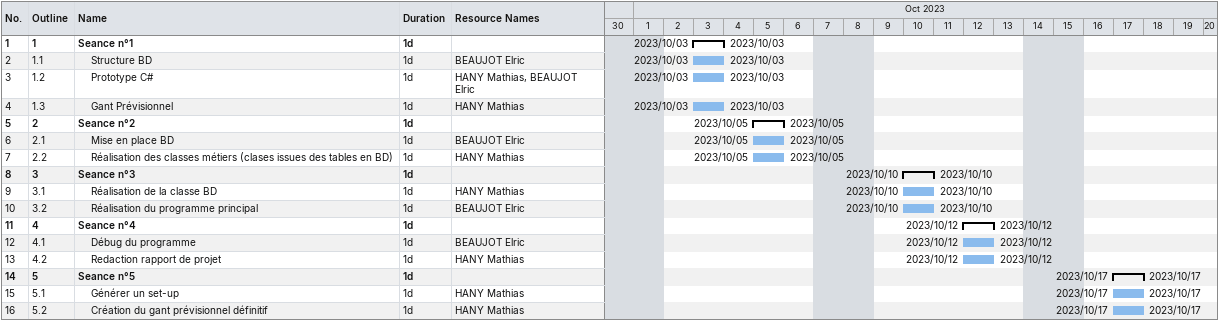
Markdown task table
| ID | WBS | Task | Duration | Start | Finish | Resources |
|---|---|---|---|---|---|---|
| 1 | 1 | **Seance n°1** | 1d | 2023-10-03 | 2023-10-03 |  |
| 2 | 1.1 | Structure BD | 1d | 2023-10-03 | 2023-10-03 | BEAUJOT Elric |
| 3 | 1.2 | Prototype C# | 1d | 2023-10-03 | 2023-10-03 | HANY Mathias, BEAUJOT Elric |
| 4 | 1.3 | Gant Prévisionnel | 1d | 2023-10-03 | 2023-10-03 | HANY Mathias |
| 5 | 2 | **Seance n°2** | 1d | 2023-10-05 | 2023-10-05 |  |
| 6 | 2.1 | Mise en place BD | 1d | 2023-10-05 | 2023-10-05 | BEAUJOT Elric |
| 7 | 2.2 | Réalisation des classes métiers (clases issues des tables en BD) | 1d | 2023-10-05 | 2023-10-05 | HANY Mathias |
| 8 | 3 | **Seance n°3** | 1d | 2023-10-10 | 2023-10-10 |  |
| 9 | 3.1 | Réalisation de la classe BD | 1d | 2023-10-10 | 2023-10-10 | HANY Mathias |
| 10 | 3.2 | Réalisation du programme principal | 1d | 2023-10-10 | 2023-10-10 | BEAUJOT Elric |
| 11 | 4 | **Seance n°4** | 1d | 2023-10-12 | 2023-10-12 |  |
| 12 | 4.1 | Débug du programme | 1d | 2023-10-12 | 2023-10-12 | BEAUJOT Elric |
| 13 | 4.2 | Redaction rapport de projet | 1d | 2023-10-12 | 2023-10-12 | HANY Mathias |
| 14 | 5 | **Seance n°5** | 1d | 2023-10-17 | 2023-10-17 |  |
| 15 | 5.1 | Générer un set-up | 1d | 2023-10-17 | 2023-10-17 | HANY Mathias |
| 16 | 5.2 | Création du gant prévisionnel définitif | 1d | 2023-10-17 | 2023-10-17 | HANY Mathias |
